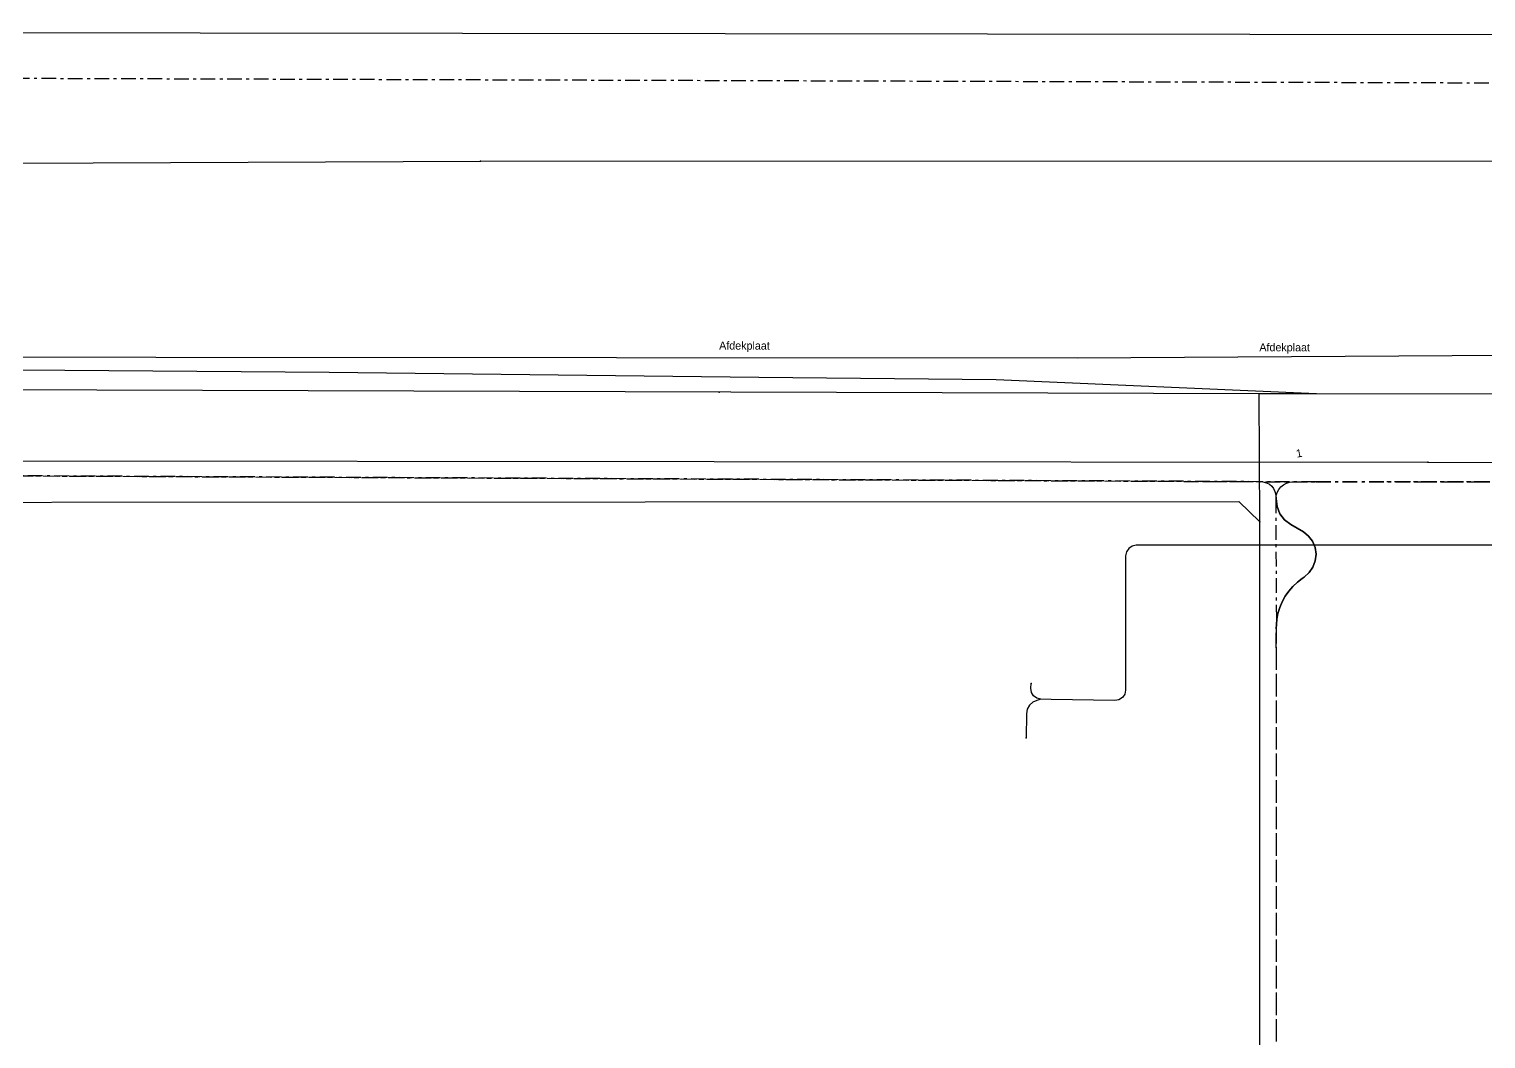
# Model space of a CAD drawing. Header units: metres. Extents: x -529 to 260, y -315 to 217.
# Drawn here: x -117.1 to -62.5, y 58.7 to 96.5 of the extents above; entities that cross this region are included whole.
import ezdxf

# ---------------------------------------------------------------- set-up
doc = ezdxf.new("R2010")
doc.units = ezdxf.units.M
doc.linetypes.add('DISUSED', pattern=[0.9943, 0.55, -0.1666, 0.1111, -0.1666])
for name, color, linetype, true_color in [('GM0772_GWA_Appurtenance', 7, 'Continuous', 0xba38a8), ('GM0772_GWA_Rioolleiding', 7, 'Continuous', 0xba38a8), ('KL1031_ELS_Appurtenance', 7, 'Continuous', 0x960000), ('KL1031_ELS_Elektriciteitskabel', 7, 'Continuous', 0x960000), ('KL1031_EMS_Appurtenance', 7, 'Continuous', 0xc80000), ('KL1031_EMS_Elektriciteitskabel', 7, 'Continuous', 0xc80000), ('KL1051_DAT_Annotatie', 7, 'Continuous', 0xffffff), ('KL1051_DAT_Appurtenance', 7, 'Continuous', 0x00ff00), ('KL1051_DAT_Kabelbed', 7, 'Continuous', 0x00ff00)]:
    doc.layers.add(name, color=color, linetype=linetype, true_color=true_color)

msp = doc.modelspace()

# ---------------------------------------------------------------- linework, layer by layer
at = {"layer": 'GM0772_GWA_Appurtenance'}
for p in [(-100.17, 91.55), (-64.666, 80.274)]:
    msp.add_point(p, dxfattribs=at)
at = {"layer": 'GM0772_GWA_Rioolleiding', "linetype": 'CONTINUOUS'}
for points in [[(-175.677, 91.224), (-100.17, 91.55)], [(-100.17, 91.55), (-15.239, 91.574)], [(-118.154, 80.324), (-64.666, 80.274)], [(-64.666, 80.274), (-11.265, 80.189)]]:
    msp.add_lwpolyline(points, dxfattribs=at)
at = {"layer": 'KL1031_ELS_Appurtenance'}
for p in [(-79.531, 71.971), (-79.714, 69.937)]:
    msp.add_point(p, dxfattribs=at)
at = {"layer": 'KL1031_ELS_Elektriciteitskabel', "linetype": 'DISUSED'}
msp.add_lwpolyline([(234.612, 76.846), (181.482, 84.187), (174.352, 86.379), (171.338, 87.264), (169.516, 87.641), (166.976, 88.047), (164.457, 88.478), (161.538, 88.849), (157.644, 89.244), (153.36, 89.77), (151.294, 90.009), (142.823, 90.784), (140.838, 90.855), (36.8, 93.655), (26.115, 94.192), (-143.514, 94.721), (-186.431, 94.832), (-216.489, 95.172), (-226.907, 95), (-251.475, 95.159), (-350.955, 95.119), (-367.548, 94.936)], dxfattribs=at)
at = {"layer": 'KL1031_ELS_Elektriciteitskabel', "linetype": 'CONTINUOUS'}
for points in [[(-17.19, 67.05), (-17.191, 76.764), (-17.222, 76.917), (-17.309, 77.047), (-17.438, 77.134), (-17.591, 77.164), (-75.59, 77.156), (-75.743, 77.126), (-75.873, 77.039), (-75.96, 76.909), (-75.99, 76.757), (-75.99, 71.727), (-76.021, 71.575), (-76.107, 71.447), (-76.237, 71.362), (-76.389, 71.334), (-78.783, 71.375), (-79.159, 71.386), (-79.312, 71.346), (-79.468, 71.277), (-79.593, 71.163), (-79.675, 71.014), (-79.704, 70.846), (-79.714, 69.937)], [(-17.19, 67.05), (-17.191, 76.764), (-17.222, 76.917), (-17.309, 77.047), (-17.438, 77.134), (-17.591, 77.164), (-75.59, 77.156), (-75.743, 77.126), (-75.873, 77.039), (-75.96, 76.909), (-75.99, 76.757), (-75.99, 71.727), (-76.021, 71.575), (-76.107, 71.447), (-76.237, 71.362), (-76.389, 71.334), (-78.783, 71.375), (-79.159, 71.386), (-79.31, 71.422), (-79.436, 71.512), (-79.516, 71.644), (-79.54, 71.798), (-79.531, 71.971)]]:
    msp.add_lwpolyline(points, dxfattribs=at)
at = {"layer": 'KL1031_EMS_Appurtenance'}
for p in [(-73.09, 79.547), (-70.324, 74.375), (-70.35, 73.327)]:
    msp.add_point(p, dxfattribs=at)
at = {"layer": 'KL1031_EMS_Elektriciteitskabel', "linetype": 'DISUSED'}
for points in [[(-166.816, 25.57), (-166.814, 76.339), (-166.844, 76.588), (-166.931, 76.825), (-167.07, 77.035), (-167.254, 77.207), (-167.457, 77.379), (-167.635, 77.576), (-167.784, 77.797), (-167.902, 78.035), (-167.954, 78.161), (-167.996, 78.315), (-168.001, 78.486), (-167.97, 78.671), (-167.903, 78.868), (-167.801, 79.076), (-167.663, 79.29), (-167.494, 79.511), (-167.293, 79.734), (-167.051, 79.844), (-166.798, 79.924), (-166.537, 79.971), (-166.271, 79.986), (-73.09, 79.547)], [(-5.659, 79.547), (-68.851, 79.528), (-166.271, 79.986)], [(-144.325, 79.884), (-68.851, 79.528), (-5.659, 79.547)], [(-73.09, 79.547), (-70.991, 79.538), (-70.84, 79.527), (-70.71, 79.496), (-70.599, 79.446), (-70.509, 79.375), (-70.44, 79.284), (-70.39, 79.173), (-70.36, 79.041), (-70.351, 78.891), (-70.314, 78.605), (-70.204, 78.338), (-70.029, 78.109), (-69.801, 77.933), (-69.325, 77.654), (-69.128, 77.502), (-68.978, 77.304), (-68.882, 77.074), (-68.85, 76.827), (-68.88, 76.575), (-68.969, 76.338), (-69.112, 76.129), (-69.301, 75.961), (-69.366, 75.915), (-69.55, 75.773), (-69.719, 75.612), (-69.87, 75.435), (-70.003, 75.243), (-70.116, 75.04), (-70.207, 74.826), (-70.277, 74.604), (-70.324, 74.375), (-70.35, 74.028), (-70.343, 42.727)], [(-70.35, 73.327), (-70.35, 74.028), (-70.324, 74.375), (-70.351, 78.891), (-70.339, 79.016), (-70.303, 79.136), (-70.245, 79.246), (-70.166, 79.342), (-70.069, 79.422), (-69.96, 79.481), (-69.84, 79.518), (-69.716, 79.531), (-68.851, 79.528), (-65.173, 79.528), (-5.659, 79.547)], [(-70.324, 74.375), (-70.277, 74.604), (-70.207, 74.826), (-70.116, 75.04), (-70.003, 75.243), (-69.87, 75.435), (-69.719, 75.612), (-69.55, 75.773), (-69.366, 75.915), (-69.301, 75.961), (-69.112, 76.129), (-68.969, 76.338), (-68.88, 76.575), (-68.85, 76.827), (-68.882, 77.074), (-68.978, 77.304), (-69.128, 77.502), (-69.325, 77.654), (-69.801, 77.933), (-70.029, 78.109), (-70.204, 78.338), (-70.314, 78.605), (-70.351, 78.891), (-70.339, 79.016), (-70.303, 79.136), (-70.245, 79.246), (-70.166, 79.342), (-70.069, 79.422), (-69.96, 79.481), (-69.84, 79.518), (-69.716, 79.531), (-68.851, 79.528), (-65.173, 79.528), (-5.659, 79.547)], [(-32.552, 79.539), (-66.734, 79.528)], [(-65.173, 79.528), (-5.659, 79.547), (20.218, 79.56), (20.452, 79.537), (20.678, 79.469), (20.885, 79.358), (21.068, 79.209), (21.217, 79.027), (21.328, 78.819), (21.397, 78.595), (21.419, 78.361), (21.459, 33.384)], [(-32.552, 79.539), (-65.173, 79.528)], [(-70.324, 74.375), (-70.35, 74.028), (-70.343, 41.427), (-70.339, 41.326), (-70.341, 39.868), (-70.337, 6.168), (-70.349, 5.879), (-70.383, 5.592), (-70.443, 5.309), (-70.525, 5.031), (-70.629, 4.762), (-70.755, 4.503), (-70.903, 4.254), (-71.069, 4.018), (-75.327, -1.494), (-77.793, -4.557)], [(-70.35, 73.327), (-70.343, 41.427), (-70.339, 41.326), (-70.341, 39.868), (-70.337, 6.168), (-70.349, 5.879), (-70.383, 5.592), (-70.443, 5.309), (-70.525, 5.031), (-70.629, 4.762), (-70.755, 4.503), (-70.903, 4.254), (-71.069, 4.018), (-75.327, -1.494), (-77.793, -4.557)]]:
    msp.add_lwpolyline(points, dxfattribs=at)
at = {"layer": 'KL1051_DAT_Appurtenance'}
for p in [(-91.226, 82.896), (-70.979, 82.833), (-70.979, 82.833), (-70.958, 78.027)]:
    msp.add_point(p, dxfattribs=at)
at = {"layer": 'KL1051_DAT_Kabelbed', "linetype": 'CONTINUOUS'}
for points in [[(183.086, 86.268), (150.782, 95.625), (125.741, 95.681), (-41.33, 96.251), (-41.826, 96.251), (-228.699, 96.486), (-232.173, 96.491)], [(173.635, 71.022), (171.591, 75.936), (170.996, 77.364), (160.197, 81.171), (150.634, 83.186), (103.049, 84.701), (84.779, 85.335), (24.402, 86.904), (11.736, 87.486), (2.236, 87.474), (-0.752, 84.692), (-51.499, 84.333), (-51.7, 84.331), (-77.798, 84.165), (-198.661, 84.255), (-213.621, 83.996), (-214.322, 83.984)], [(-52.953, 82.818), (-68.835, 82.827), (-80.842, 83.355), (-89.738, 83.437), (-105.833, 83.624), (-148.786, 83.95), (-189.8, 83.207), (-212.183, 82.803)], [(-70.979, 82.833), (-189.8, 83.207), (-212.757, 83.28), (-234.967, 83.351), (-239.92, 83.354), (-349.75, 83.419), (-364.784, 83.427), (-364.804, 83.467)], [(20.588, 82.621), (11.772, 82.785), (11.746, 82.786), (11.739, 82.786), (-52.953, 82.818), (-68.846, 82.826), (-70.979, 82.833)], [(-70.958, 78.027), (-70.979, 82.833)], [(-205.08, 76.876), (-205.026, 76.876), (-183.599, 76.892), (-168.847, 76.91), (-168.851, 78.746), (-160.743, 78.75), (-71.743, 78.792), (-70.958, 78.027)], [(-68.847, 37.487), (-69.404, 37.49), (-70.941, 37.5), (-70.954, 61.041), (-70.954, 61.088), (-70.958, 78.027)]]:
    msp.add_lwpolyline(points, dxfattribs=at)

# ---------------------------------------------------------------- texts
at = {"layer": 'KL1051_DAT_Annotatie', "char_height": 0.3, "attachment_point": 7}
for s, insert, rotation in [('Afdekplaat', (-91.221, 84.397), 359.863), ('Afdekplaat', (-91.221, 84.397), 359.863), ('Afdekplaat', (-70.975, 84.333), 359.863), ('Afdekplaat', (-70.975, 84.333), 359.863), ('1', (-69.569, 80.436), 10.463)]:
    msp.add_mtext(s, dxfattribs=dict(at, insert=insert, rotation=rotation))

doc.saveas('drawing.dxf')
